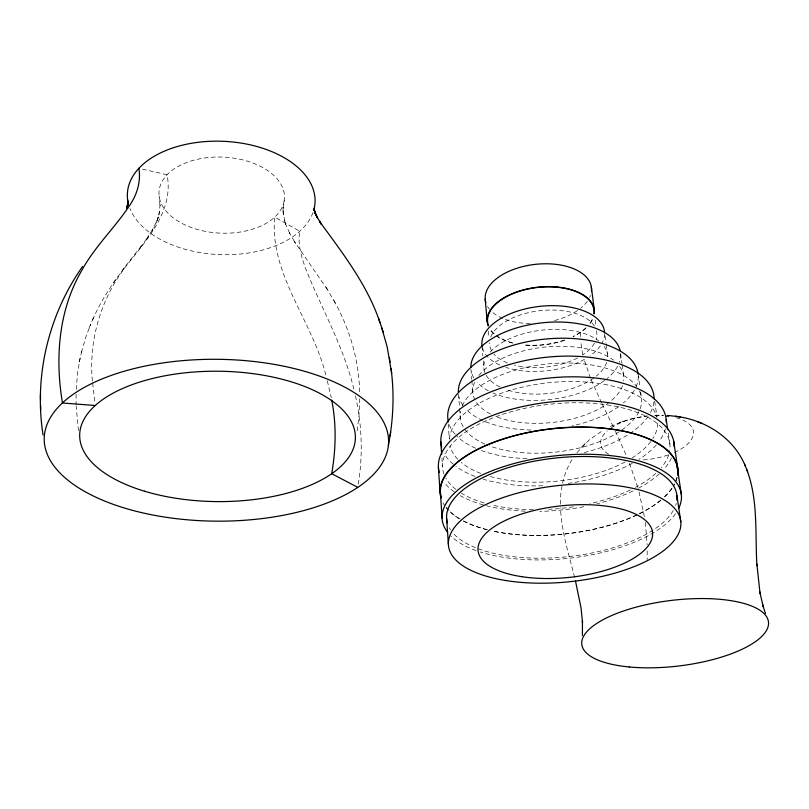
<?xml version="1.0" encoding="UTF-8"?>
<svg xmlns="http://www.w3.org/2000/svg" width="809" height="809" viewBox="0 0 809 809"><rect width="100%" height="100%" fill="white"/><g stroke="black" fill="none" stroke-linecap="round" stroke-linejoin="round"><path stroke-width="0.61" stroke-dasharray="4.04 3.03" d="M76.056 394.327L76.097 404.904M76.188 389.463L77.715 371.796L80.111 358.306M560.384 504.128C560.243 488.393 563.934 472.456 572.388 459.057M357.133 430.793L358.994 415.806L359.722 398.817M358.256 484.156C363.14 454.678 361.936 424.3 355.282 395.197M284.192 200.642A62.799 38.023 2.7 0 1 185.21 224.973A62.799 38.023 2.7 0 1 195.778 159.697A62.799 38.023 2.7 0 1 284.192 200.642L283.059 211.22L283.029 207.458L283.413 215.487L283.069 211.705L284.92 221.757L284.313 219.805L286.204 225.6L285.405 223.618L290.431 234.893L289.389 232.79L295.74 243.752L294.415 241.517L327.888 290.31M81.466 352.421L86.027 336.463L90.527 324.642M79.312 361.866L82.265 348.881M92.56 319.909C104.31 292.646 123.008 269.154 141.312 246.067L139.775 248.181L148.947 235.672L147.541 237.603M89.101 327.979L93.955 316.632M153.053 228.856L152.031 230.757L157.442 219.654L155.965 223.345L158.695 215.73L157.563 219.411L159.636 211.645L158.817 215.325L160.111 204.93L160.091 206.811L159.14 196.031M146.267 239.606L154.226 227.016M122.432 270.368L124.262 267.87M113.594 282.523L115.566 279.823M576.908 452.676L589.083 440.025L603.645 429.892M581.681 447.053L583.39 445.324M583.613 445.092L585.271 443.423M610.269 426.394L628.371 419.527L647.16 415.866M621.979 421.57L623.355 421.095M619.401 422.49L620.938 421.944M655.371 415.239L663.4 415.209M142.424 169.132L167.089 174.784C173.804 209.683 148.441 237.917 128.459 263.127C102.126 295.548 88.869 337.545 92.206 379.239L92.499 381.737M333.824 300.503C349.812 328.565 359.065 360.581 359.692 392.921M326.078 287.225L335.735 303.779M602.129 403.944L614.466 429.215M601.593 402.862L590.883 379.219M615.467 431.349L626.753 456.428M629.453 463.324L637.755 487.23M590.398 378.106L583.694 358.175M325.764 374.87C312.689 321.345 269.417 274.271 274.676 217.095L299.755 231.283C297.601 243.327 301.019 255.482 304.993 266.778A145.408 92.307 51.8 0 0 306.298 270.307C322.397 310.14 344.179 347.91 354.069 390.059M327.301 380.806L331.255 397.634M639.019 491.912L644.581 517.77M574.612 577.454C568.96 554.489 561.446 531.624 560.516 507.809M582.702 354.706L580.64 341.064M78.463 430.631L76.137 406.047M668.234 433.149L669.903 444.343M654.673 401.092L656.989 416.979M638.079 373.92L639.939 387.117M640.617 391.92L641.466 397.927M620.614 353.573L621.959 363.504M622.131 364.748L623.648 375.922M605.031 335.866L605.992 343.188M606.153 344.401L607.428 354.17M595.171 320.081L595.94 326.078M92.641 382.991L94.956 403.003M645.4 522.432L647.129 544.72M488.434 331.174L488.97 337.181M482.033 346.272L482.872 356.041M483.286 360.915L483.913 368.247M470.949 369.369L471.748 379.31M471.849 380.554L472.85 392.972M458.511 394.226L459.512 407.433M459.603 408.636L460.321 418.243M448.237 424.068L449.278 438.771M441.926 457.965L442.513 466.692M580.316 332.57L580.599 339.851M647.16 550.899L647.2 559.565M592.441 319.727A53.879 29.003 -6.4 0 1 589.407 324.449M586.151 327.948A53.879 29.003 -6.4 0 1 573.227 336.645M564.621 340.225A53.879 29.003 -6.4 0 1 523.271 344.968M513.017 343.178A53.879 29.003 -6.4 0 1 496.433 335.978M493.733 333.793A53.879 29.003 -6.4 0 1 490.112 329.657M675.475 513.735A120.238 51.645 -5.9 0 1 480.303 551.981M476.036 550.535A120.238 51.645 -5.9 0 1 450.846 535.952M677.194 477.441A119.489 53.07 -6 0 1 673.442 486.239M672.046 488.393A119.489 53.07 -6 0 1 662.793 498.607M660.943 500.195A119.489 53.07 -6 0 1 491.72 530.906M487.028 529.784A119.489 53.07 -6 0 1 463.112 520.905M458.885 518.508A119.489 53.07 -6 0 1 446.315 507.86M444.212 504.947A119.489 53.07 -6 0 1 443.039 502.945M443.999 474.125A114.261 52.373 -6.1 0 1 550.929 404.126A114.261 52.373 -6.1 0 1 669.741 450.36M668.719 454.739A114.261 52.373 -6.1 0 1 661.277 467.663M655.735 473.427A114.261 52.373 -6.1 0 1 635.52 487.331M630.363 489.941A114.261 52.373 -6.1 0 1 589.892 503.663M573.288 506.808A114.261 52.373 -6.1 0 1 548.846 509.336M533.202 509.66A114.261 52.373 -6.1 0 1 491.912 504.988M484.136 502.935A114.261 52.373 -6.1 0 1 461.443 493.217M455.872 489.364A114.261 52.373 -6.1 0 1 445.87 478.17M657.666 423.208A104.573 49.379 -6.1 0 1 652.833 438.559M650.81 441.502A104.573 49.379 -6.1 0 1 632.365 457.732M625.104 461.959A104.573 49.379 -6.1 0 1 489.728 476.349M480.718 473.356A104.573 49.379 -6.1 0 1 461.201 462.435M457.712 459.199A104.573 49.379 -6.1 0 1 450.158 446.265M449.48 439.176A104.573 49.379 -6.1 0 1 548.451 382.748A104.573 49.379 -6.1 0 1 656.857 417.11M639.504 391.222A91.144 44.283 -6.2 0 1 639.889 409.455M638.888 411.73A91.144 44.283 -6.2 0 1 489.455 445.901M484.904 444.07A91.144 44.283 -6.2 0 1 460.564 411.336M462.303 405.794A91.144 44.283 -6.2 0 1 545.317 364.181A91.144 44.283 -6.2 0 1 636.41 386.186M619.765 366.619A75.884 37.881 -6.2 0 1 623.709 380.847M622.525 385.782A75.884 37.881 -6.2 0 1 571.296 419.163A75.884 37.881 -6.2 0 1 495.937 416.514M490.385 413.965A75.884 37.881 -6.2 0 1 475.186 381.17M478.877 375.457A75.884 37.881 -6.2 0 1 543.506 347.213A75.884 37.881 -6.2 0 1 613.384 360.157M604.111 346.363A62.172 31.854 -6.3 0 1 607.458 359.125M606.659 362.452A62.172 31.854 -6.3 0 1 596.304 376.084M593.786 378.015A62.172 31.854 -6.3 0 1 505.898 389.453M499.962 386.985A62.172 31.854 -6.3 0 1 485.208 359.954M490.274 352.036A62.172 31.854 -6.3 0 1 543.244 329.971A62.172 31.854 -6.3 0 1 598.812 340.973M596.395 330.628A53.92 28.325 -6.4 0 1 596.122 339.436M594.413 343.279A53.92 28.325 -6.4 0 1 582.753 354.908M577.565 357.942A53.92 28.325 -6.4 0 1 514.372 365.142M507.425 362.907A53.92 28.325 -6.4 0 1 493.814 353.917M491.437 350.489A53.92 28.325 -6.4 0 1 489.556 342.915M490.77 337.009A53.92 28.325 -6.4 0 1 541.555 310.525A53.92 28.325 -6.4 0 1 594.878 326.917M676.253 503.34A115.717 49.703 -5.9 0 1 675.626 505.413M673.24 510.57A115.717 49.703 -5.9 0 1 566.765 556.794A115.717 49.703 -5.9 0 1 453.283 533.303M450.512 529.703A115.717 49.703 -5.9 0 1 449.389 527.832M676.87 477.462A119.156 52.919 -6 0 1 673.128 486.229M671.743 488.383A119.156 52.919 -6 0 1 662.52 498.577M660.67 500.154A119.156 52.919 -6 0 1 491.902 530.785M487.21 529.673A119.156 52.919 -6 0 1 462.293 520.238M460.179 519.034A119.156 52.919 -6 0 1 444.525 504.897M671.47 457.955A118.427 54.284 -6.1 0 1 664.26 468.836M659.244 473.922A118.427 54.284 -6.1 0 1 638.281 488.292M632.931 490.992A118.427 54.284 -6.1 0 1 596.961 503.754M583.795 506.697A118.427 54.284 -6.1 0 1 539.805 511.349M525.193 511.177A118.427 54.284 -6.1 0 1 460.23 495.644M454.183 491.801A118.427 54.284 -6.1 0 1 444.616 482.842M665.392 428.962A113.26 53.495 -6.1 0 1 659.102 441.522M656.291 444.98A113.26 53.495 -6.1 0 1 638.948 459.37M632.284 463.294A113.26 53.495 -6.1 0 1 568.221 483.428M542.758 485.744A113.26 53.495 -6.1 0 1 483.256 479.211M474.964 476.41A113.26 53.495 -6.1 0 1 455.892 466.318M453.262 464.245A113.26 53.495 -6.1 0 1 444.181 453.485M638.25 376.256A90.355 45.122 -6.2 0 1 635.348 388.431M634.357 390.272A90.355 45.122 -6.2 0 1 623.365 402.953M618.582 406.654A90.355 45.122 -6.2 0 1 572.185 425.858M531.058 430.014A90.355 45.122 -6.2 0 1 466.055 409.202M462.829 405.228A90.355 45.122 -6.2 0 1 458.915 396.521M604.596 333.773A61.646 32.39 -6.4 0 1 602.26 342.713M600.308 345.928A61.646 32.39 -6.4 0 1 590.074 355.818M584.452 359.358A61.646 32.39 -6.4 0 1 505.888 367.387M499.82 365.051A61.646 32.39 -6.4 0 1 482.407 347.799M592.046 319.707A53.465 28.78 -6.4 0 1 589.033 324.389M585.807 327.867A53.465 28.78 -6.4 0 1 572.984 336.493M564.449 340.053A53.465 28.78 -6.4 0 1 523.403 344.765M512.208 342.723A53.465 28.78 -6.4 0 1 496.777 335.826M494.087 333.662A53.465 28.78 -6.4 0 1 490.497 329.566M590.459 295.467A53.434 29.437 -6.5 0 1 589.619 297.469M587.314 301.322A53.434 29.437 -6.5 0 1 580.629 308.239M577.616 310.484A53.434 29.437 -6.5 0 1 554.347 320.576M530.158 323.499A53.434 29.437 -6.5 0 1 491.73 311.566M489.425 309.119A53.434 29.437 -6.5 0 1 487.574 306.469M676.112 417.727A46.811 21.58 -7.8 0 1 674.524 452.413M668.072 454.961A46.811 21.58 -7.8 0 1 640.829 460.038M608.671 454.203A46.811 21.58 -7.8 0 1 607.256 430.904M611.129 427.91A46.811 21.58 -7.8 0 1 646.694 416.129M654.612 415.563A46.811 21.58 -7.8 0 1 663.37 415.715M312.962 212.575A93.935 56.681 2.6 0 1 222.253 254.683A93.935 56.681 2.6 0 1 129.915 208.469M653.925 401.982A103.663 50.38 -6.2 0 1 649.384 414.471M648.09 416.473A103.663 50.38 -6.2 0 1 582.561 453M526.952 458.642A103.663 50.38 -6.2 0 1 479.868 450.006M475.571 448.237A103.663 50.38 -6.2 0 1 456.772 435.94M455.164 434.221A103.663 50.38 -6.2 0 1 449.015 423.886M620.624 354.322A75.237 38.559 -6.3 0 1 619.37 362.361M617.611 366.305A75.237 38.559 -6.3 0 1 607.074 378.481M604.647 380.372A75.237 38.559 -6.3 0 1 492.964 392.982M488.383 390.777A75.237 38.559 -6.3 0 1 477.067 382.252M473.862 377.934A75.237 38.559 -6.3 0 1 471.253 371.341"/><path stroke-width="1.21" d="M582.409 635.621L582.44 620.999L582.52 622.606L581.064 608.024L575.482 580.983M43.079 435.02C33.776 376.407 48.439 314.913 82.589 266.464M390.029 436.021C393.508 413.803 394.074 391.04 391.05 368.732M127.771 204.859L127.953 203.453M388.371 445.587A172.196 80.93 0.5 0 0 138.43 367.539A172.196 80.93 0.5 0 0 122.483 507.425A172.196 80.93 0.5 0 0 388.371 445.587L390.727 431.875M127.347 206.356L128.196 202.058M127.65 204.97L128.004 203.585L126.75 207.822M127.175 206.447L128.176 203.737L126.517 208.024M667.536 415.432L677.507 416.544M95.25 405.511L62.465 402.983C54.982 358.529 58.45 310.494 81.537 270.884C94.724 246.492 115.313 227.38 130.411 204.323A185.585 125.193 36.4 0 0 131.998 201.643C137.904 191.703 140.847 179.82 138.855 168.312M678.084 416.645C706.793 420.751 734.279 438.66 745.362 466.146M675.545 416.241L680.187 416.979M697.409 421.641L702.212 423.542M357.72 487.321L331.7 473.7C335.907 449.41 336.564 424.351 331.69 400.111M746.838 469.756C758.427 500.296 754.969 533.768 756.941 565.724L756.86 564.004L760.056 593.503L759.762 591.895L763.15 606.376L762.644 604.808L765.445 613.465M744.573 464.224L747.637 471.687M380.018 322.66C367.428 284.899 342.622 253.136 319.504 221.393L321.517 224.457L315.945 215.184L314.863 212.211L317.603 218.147L314.479 210.825L315.298 213.738L314.236 209.511L314.792 212.393L314.135 208.237M381.727 327.726L387.167 346.889L391.698 373.273M378.481 318.2L383.274 332.236M673.634 440.996L677.871 469.119M677.133 466.439L681.421 494.946M666.191 419.466L667.678 429.417M676.911 495.543L680.814 521.805M389.412 357.538L390.059 362.088M591.328 286.811L594.2 309.22M127.721 200.329L128.277 204.788M485.208 299.188L487.18 321.618M446.588 517.891L448.378 544.214M440.824 441.754L441.674 454.223M440.389 492.327L442.108 518.175M438.377 466.955L440.066 492.347M40.45 395.055L40.531 399.525M40.592 405.38L40.672 409.789M127.984 203.393L127.984 204.829M447.61 532.332A120.238 51.645 -5.9 0 1 556.632 455.7A120.238 51.645 -5.9 0 1 678.66 508.446M440.935 497.757A119.489 53.07 -6 0 1 556.066 428.254A119.489 53.07 -6 0 1 677.649 475.217M488.191 326.007A53.879 29.003 -6.4 0 1 537.227 287.256A53.879 29.003 -6.4 0 1 594.281 313.74M447.397 522.958A115.717 49.703 -5.9 0 1 557.927 457.783A115.717 49.703 -5.9 0 1 676.85 500.205M441.259 497.717A119.156 52.919 -6 0 1 552.395 428.8A119.156 52.919 -6 0 1 677.639 471.92M439.257 472.486A118.427 54.284 -6.1 0 1 549.503 402.103A118.427 54.284 -6.1 0 1 674.16 446.619M441.653 447.215A113.26 53.495 -6.1 0 1 546.924 378.268A113.26 53.495 -6.1 0 1 666.313 422.247M458.349 391.9A90.355 45.122 -6.2 0 1 545.044 339.092A90.355 45.122 -6.2 0 1 638.079 373.92M482.164 346.707A61.646 32.39 -6.4 0 1 539.259 306.419A61.646 32.39 -6.4 0 1 604.566 332.651M488.262 324.985A53.465 28.78 -6.4 0 1 538.167 287.387A53.465 28.78 -6.4 0 1 593.877 313.761M485.885 302.677A53.434 29.437 -6.5 0 1 535.679 264.321A53.434 29.437 -6.5 0 1 591.419 291.392M666.505 415.988A46.811 21.58 -7.8 0 1 668.547 416.241M128.146 202.665A93.935 56.681 2.6 0 1 223.142 141.292A93.935 56.681 2.6 0 1 313.67 210.401M448.429 421.873A103.663 50.38 -6.2 0 1 544.679 357.436A103.663 50.38 -6.2 0 1 654.107 398.827M470.838 367.377A75.237 38.559 -6.3 0 1 540.978 322.953A75.237 38.559 -6.3 0 1 620.058 350.358M521.876 576.696A87.696 36.001 -5.9 0 0 652.62 534.071A87.696 36.001 -5.9 0 0 521.411 514.099A87.696 36.001 -5.9 0 0 521.876 576.696M505.21 580.447A116.779 48.419 -5.9 0 0 680.895 524.323A116.779 48.419 -5.9 0 0 507.799 495.998A116.779 48.419 -5.9 0 0 505.21 580.447M629.19 666.97A94.026 32.997 -6.9 0 0 768.55 622.92A94.026 32.997 -6.9 0 0 627.632 609.632A94.026 32.997 -6.9 0 0 629.19 666.97M144.447 491.184A137.864 65.185 0.5 0 0 355.323 439.6A137.864 65.185 0.5 0 0 152.871 378.4A137.864 65.185 0.5 0 0 144.447 491.184"/></g></svg>
